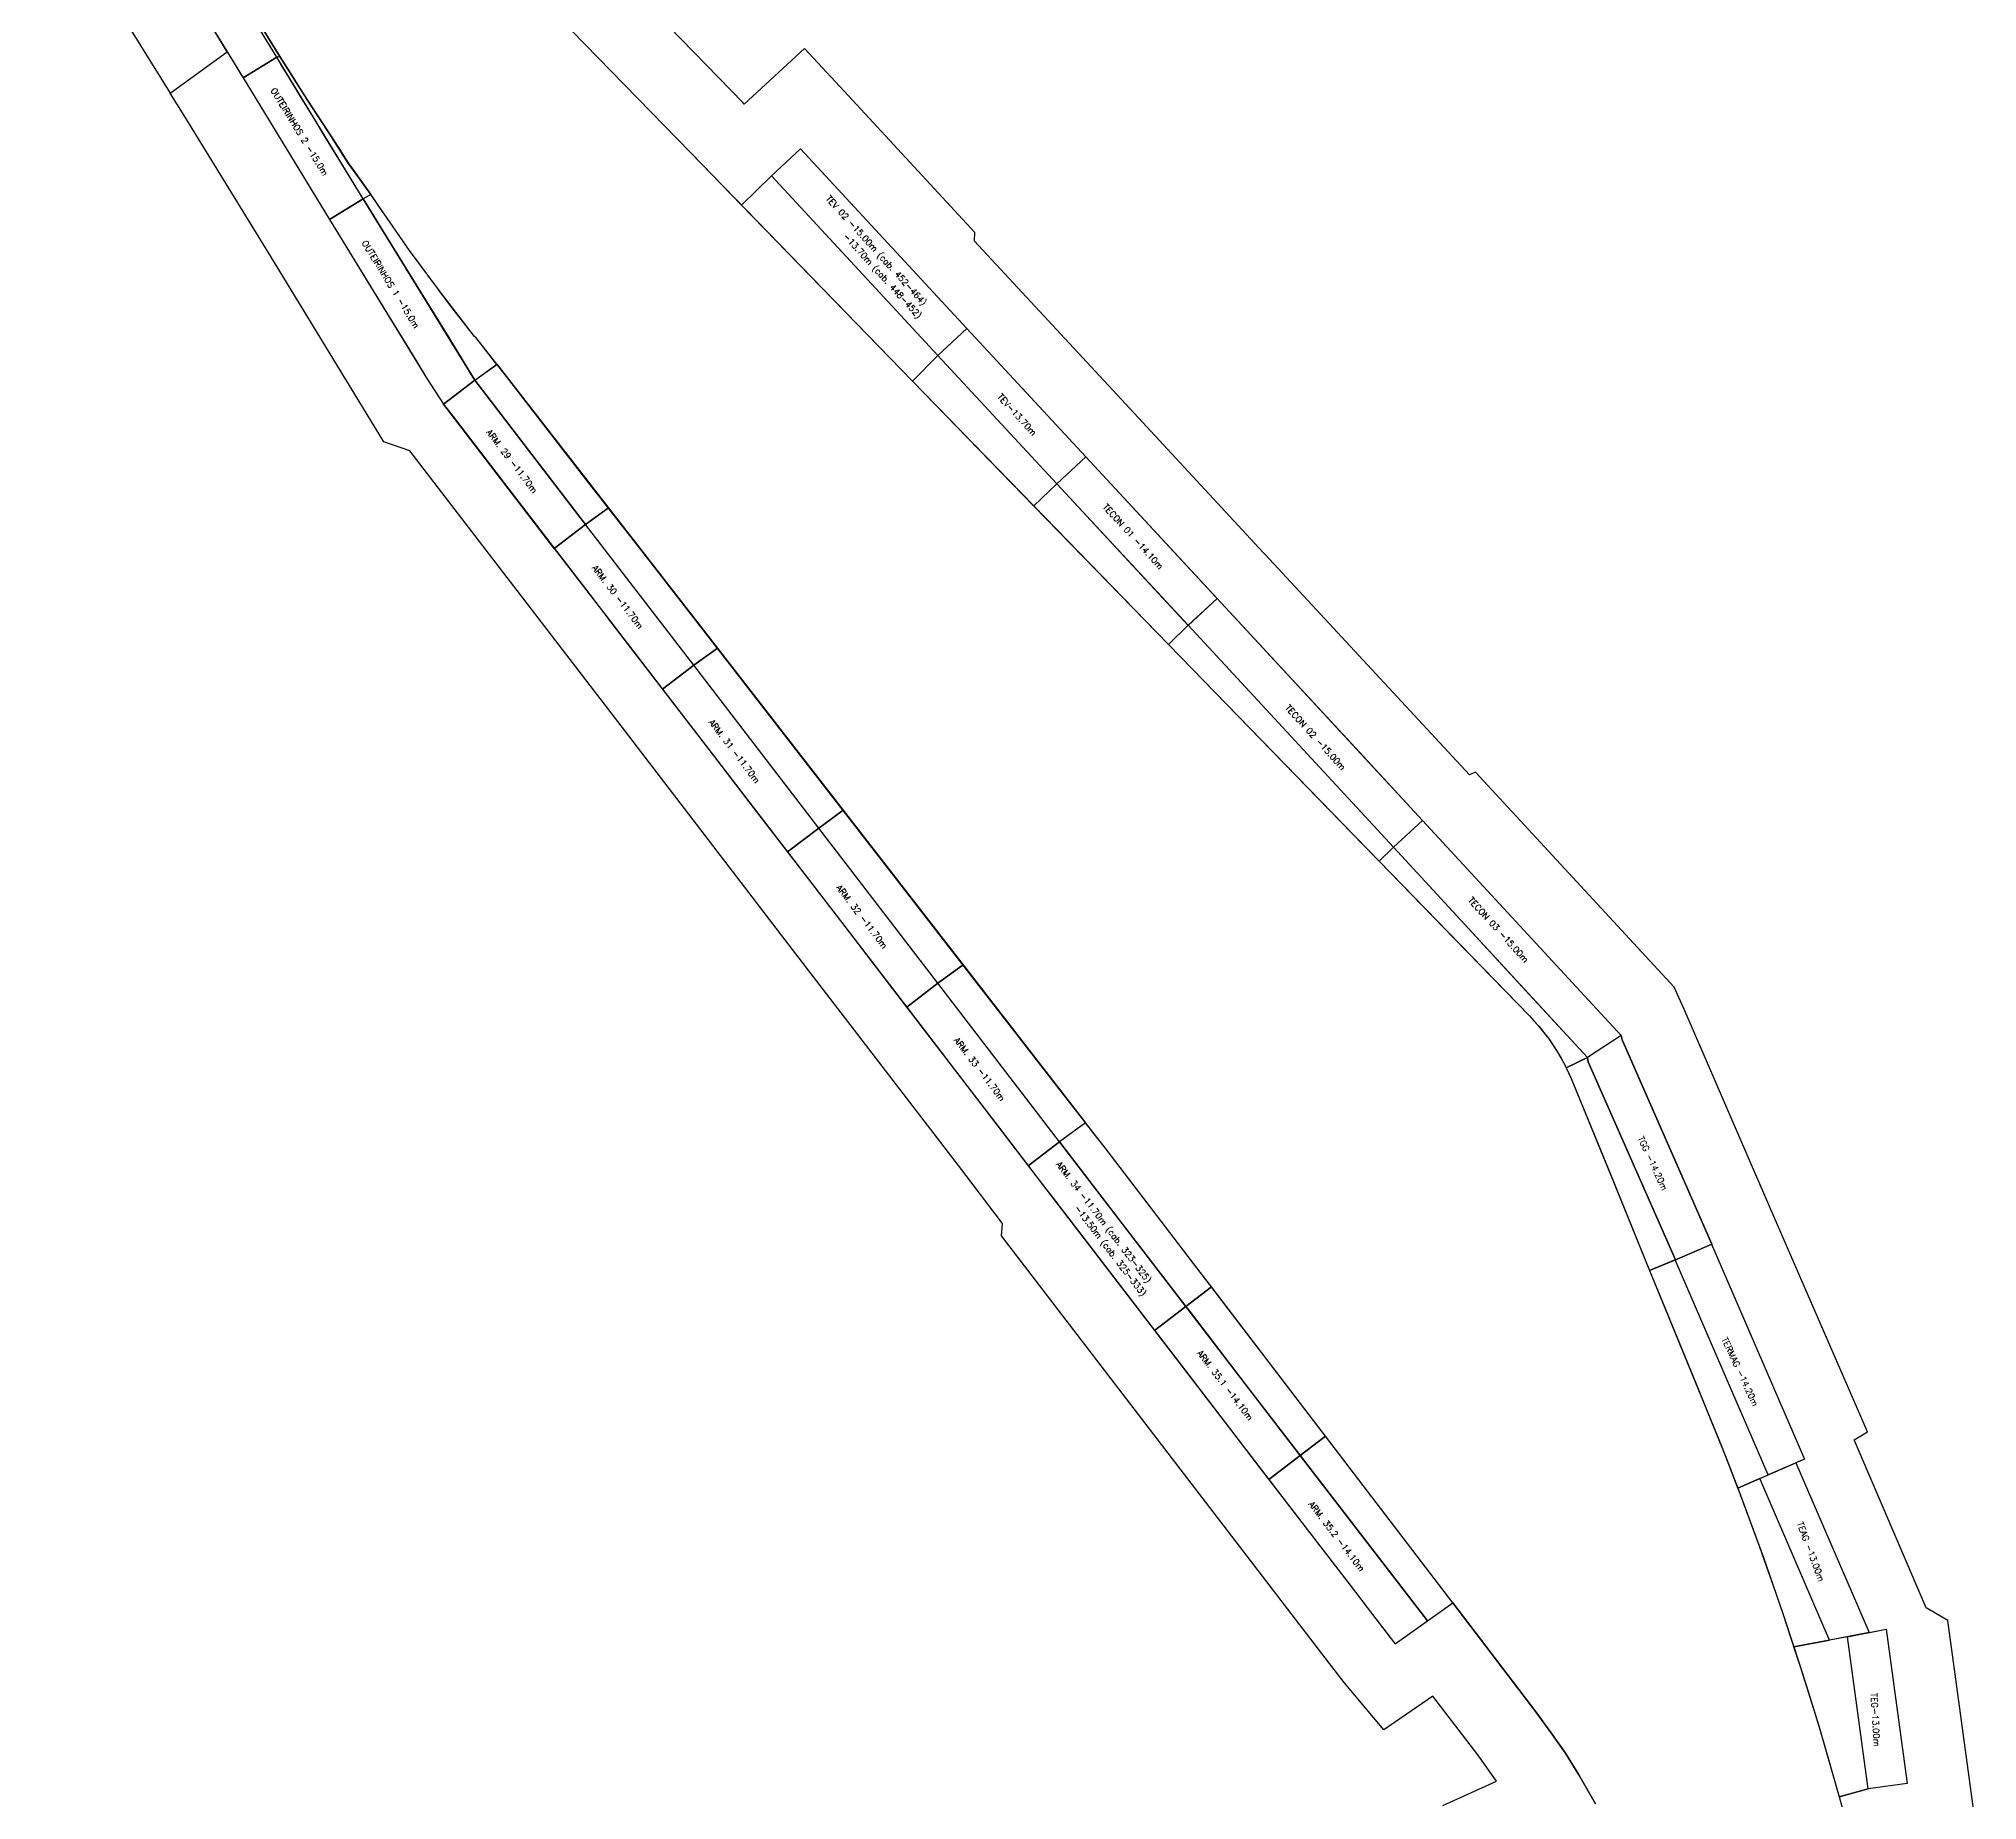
# Model space of a CAD drawing. Header units: metres. Extents: x 360306 to 369161, y 7338511 to 7354890.
# Drawn here: x 366703 to 369158, y 7347825 to 7350057 of the extents above; entities that cross this region are included whole.
import ezdxf

# ---------------------------------------------------------------- set-up
doc = ezdxf.new("R2010")
doc.units = ezdxf.units.M
doc.layers.add('04_SPA-MAN-BERÇOS-LIM CV_AREAS DE DRAGAGEM', color=7, linetype='Continuous')
doc.styles.add('PADRAO', font='simplex.shx')

msp = doc.modelspace()

# ---------------------------------------------------------------- linework, layer by layer
at = {"layer": '04_SPA-MAN-BERÇOS-LIM CV_AREAS DE DRAGAGEM'}
for points in [[(366961.4, 7350007.3), (367004, 7350033.5), (366820.9, 7350333.5), (366779.3, 7350305), (366961.4, 7350007.3)], [(366702.6, 7350255.8), (366869, 7349988.2), (366941.1, 7350040.6), (366920.8, 7350073.8)], [(369158.1, 7347779.9), (369120.9, 7348052.9), (369093.6, 7348069), (369002.2, 7348281.6), (369019, 7348291.9), (368901, 7348564.1), (368786.5, 7348828.3), (368774.3, 7348855.5), (368522.5, 7349127.7), (368514.8, 7349124.5), (368256.3, 7349403.4), (368253.8, 7349406.1), (368090.2, 7349582.8), (367887.9, 7349800.4), (367888.4, 7349811.4), (367733.7, 7349978.6), (367672.5, 7350044.6), (367596.3, 7349974.1), (367594.3, 7349976.3), (367376.4, 7350200.5)], [(367310.5, 7350136.6), (367528.4, 7349912.3), (367809.3, 7349623.3), (367963.7, 7349464.3), (368134.1, 7349289), (368395.5, 7349020.1), (368400.9, 7349014.5), (368590.9, 7348818.9), (368603.8, 7348804.7), (368615.7, 7348789.4), (368626.2, 7348773.8), (368635.7, 7348757), (368637.6, 7348753.1), (368639.7, 7348748.7), (368643.9, 7348739.8), (368693.5, 7348618.2), (368743, 7348496.5), (368834.7, 7348273), (368854.1, 7348222.4), (368856.8, 7348215.2), (368887.3, 7348132.5), (368911.8, 7348061.9), (368927.6, 7348013.7), (368928.5, 7348010.9), (368935.1, 7347990.9), (368957.4, 7347919.3), (368983.4, 7347829.6), (368998.4, 7347775.2)], [(367310.5, 7350136.6), (367528.4, 7349912.3), (367592.6, 7349846.3), (367630.9, 7349883.5), (367667.6, 7349917.5), (367878.4, 7349689.8), (368029, 7349527.1), (368193.2, 7349349.9), (368195.2, 7349347.7), (368375.7, 7349153), (368455.4, 7349066.7), (368707.1, 7348794.3), (368708.1, 7348789.3), (368708.3, 7348788.7), (368821.8, 7348529.8), (368821.5, 7348529.6), (368939.4, 7348257.3), (368928.4, 7348252.5), (369021.3, 7348037.7), (369042.7, 7348042), (369069.4, 7347846.3), (369019.9, 7347839.6), (368983.4, 7347829.6), (368998.4, 7347775.2)], [(368674.5, 7347820.7), (368653.5, 7347857.2), (368636.4, 7347884.6), (368618, 7347911.1), (368599.2, 7347937.3), (368493.7, 7348075.3), (368385.6, 7348216.8), (368277.5, 7348358.3), (368169.5, 7348499.8), (368061.4, 7348641.3), (368054.8, 7348649.9), (367994.9, 7348727), (367872.1, 7348885.2), (367783.3, 7348999.8), (367677.8, 7349135.7), (367564.5, 7349281.7), (367469.4, 7349404.3), (367392.8, 7349503), (367295.1, 7349628.9), (367283, 7349644.5), (367256.8, 7349678.2), (367254.4, 7349679.9), (367212.7, 7349734.2), (367172.3, 7349788.9), (367123.2, 7349859.6), (367093.9, 7349900.8), (367070.3, 7349937.3), (367048.5, 7349970.8), (367026.9, 7350004.4), (367007.9, 7350034.6), (366984.6, 7350072.2)], [(368481.2, 7347818.5), (368549.2, 7347849.2), (368525.4, 7347882.6), (368468.6, 7347957), (368406.4, 7347914.4), (368356.3, 7347974.2), (368327.9, 7348011.1), (368128.9, 7348270.4), (367922, 7348540.3), (367923.6, 7348555.9), (367867.6, 7348629.3), (367657.5, 7348903), (367440.2, 7349186.3), (367172.8, 7349534.7), (367139.6, 7349546.3), (366996.5, 7349781.2), (366886.8, 7349959.6), (366869, 7349988.2), (366941.1, 7350040.6), (366951.2, 7350023.9), (366956.3, 7350015.6), (366958.9, 7350011.5), (366960.1, 7350009.4), (366961.4, 7350007.3), (367070.9, 7349828.1), (367143, 7349710.3), (367178.8, 7349651.8), (367194.3, 7349626.4), (367215.5, 7349593.9), (367227.6, 7349578.2), (367324.5, 7349451.9), (367400.6, 7349352.7), (367412.5, 7349337.2), (367415.5, 7349333.4), (367418.4, 7349329.5), (367424.4, 7349321.7), (367448.1, 7349290.8), (367495, 7349229.8), (367551.3, 7349156.4), (367607.6, 7349083), (367712.5, 7348946.7), (367800.7, 7348831.6), (367922.4, 7348672.9), (367979.7, 7348598.1), (367986.3, 7348589.5), (368193.1, 7348319.7), (368250.3, 7348245.2), (368306.8, 7348171.5), (368363.7, 7348097.5), (368392.1, 7348060.4), (368406.4, 7348041.9), (368413.5, 7348032.6), (368417.1, 7348028), (368418.8, 7348025.7), (368420.7, 7348023.5), (368461.6, 7348052.3), (368493.7, 7348075.3), (368599.2, 7347937.3), (368618, 7347911.1), (368636.4, 7347884.6), (368653.5, 7347857.2), (368674.5, 7347820.7)]]:
    msp.add_lwpolyline(points, dxfattribs=at)
for points in [[(366820.9, 7350333.5), (366834.5, 7350338.9), (366845.2, 7350318.8), (366855.7, 7350298.8), (366865, 7350281.2), (366872.4, 7350267.2), (366876.6, 7350259.3), (366877.1, 7350258.5), (366881, 7350251.5), (366882.4, 7350248.9), (366893.2, 7350229.5), (366902.2, 7350213.2), (366917.9, 7350185.3), (366932.5, 7350160), (366945.9, 7350136.8), (366950.4, 7350129.3), (366958.2, 7350116.1), (366965.7, 7350103.7), (366973.2, 7350091.2), (366979.8, 7350079.9), (366984.6, 7350072.2), (367007.9, 7350034.6), (367004, 7350033.5)], [(366961.4, 7350007.3), (367070.9, 7349828.1), (367113.5, 7349854.3), (367004, 7350033.5)], [(367007.9, 7350034.6), (367016.8, 7350020.5), (367026.9, 7350004.4), (367037.7, 7349987.6), (367054.9, 7349960.9), (367082.1, 7349919.1), (367094.2, 7349900.4), (367100.4, 7349891.6), (367108.5, 7349880.2), (367123.2, 7349859.6), (367113.5, 7349854.3), (367086.3, 7349898.8), (367067.2, 7349930), (367050, 7349958.2), (367033, 7349986.1), (367016.4, 7350013.5), (367010.3, 7350023.1), (367004, 7350033.5)], [(367667.6, 7349917.5), (367630.9, 7349883.5), (367841.7, 7349655.8), (367878.4, 7349689.8)], [(367630.9, 7349883.5), (367592.6, 7349846.3), (367809.3, 7349623.3), (367841.7, 7349655.8)], [(367255.2, 7349624.3), (367283, 7349644.4), (367256.8, 7349678.2), (367254.4, 7349679.9), (367224.8, 7349718.4), (367218.4, 7349726.8), (367216.1, 7349729.7), (367211.6, 7349735.7), (367207.7, 7349740.9), (367172.3, 7349788.9), (367147.7, 7349824.3), (367133.5, 7349845), (367128.3, 7349852.3), (367123.2, 7349859.6), (367113.5, 7349854.3), (367152.1, 7349791.6), (367221.9, 7349678.3), (367247.6, 7349636.6)], [(367215.5, 7349593.9), (367255.2, 7349624.3), (367113.5, 7349854.3), (367070.9, 7349828.1), (367194.3, 7349626.4)], [(367878.4, 7349689.8), (368029, 7349527.1), (367992.4, 7349493.1), (367841.7, 7349655.8)], [(367255.2, 7349624.3), (367283, 7349644.5), (367424.2, 7349462.6), (367395.3, 7349441.7)], [(367992.4, 7349493.1), (367963.1, 7349465), (367809.3, 7349623.3), (367841.7, 7349655.8)], [(367215.5, 7349593.9), (367355.6, 7349411.3), (367395.3, 7349441.7), (367255.2, 7349624.3)], [(367255.2, 7349624.3), (367395.3, 7349441.7), (367355.6, 7349411.3), (367215.5, 7349593.9)], [(368158.5, 7349313.7), (367992.4, 7349493.1), (368029, 7349527.1), (368195.2, 7349347.7)], [(368133.5, 7349289.6), (368158.6, 7349313.8), (367992.4, 7349493.1), (367963.1, 7349465)], [(367532.3, 7349263.2), (367395.3, 7349441.7), (367355.6, 7349411.3), (367412.4, 7349337.4), (367412.5, 7349337.2), (367415.5, 7349333.4), (367418.4, 7349329.5), (367424.2, 7349322), (367447.8, 7349291.2), (367492.6, 7349232.8)], [(367424.2, 7349462.6), (367562.2, 7349284.7), (367532.3, 7349263.2), (367395.3, 7349441.7)], [(368195.2, 7349347.7), (368455.4, 7349066.7), (368418.7, 7349032.8), (368158.6, 7349313.8)], [(368400.4, 7349015), (368418.7, 7349032.8), (368158.6, 7349313.8), (368133.5, 7349289.6)], [(367532.3, 7349263.2), (367562.2, 7349284.7), (367721.5, 7349079.4), (367690.6, 7349057)], [(367651, 7349026.6), (367690.6, 7349057), (367532.3, 7349263.2), (367492.6, 7349232.8)], [(367721.5, 7349079.4), (367873.5, 7348883.5), (367841.7, 7348860.3), (367690.6, 7349057)], [(367651, 7349026.6), (367802.1, 7348829.9), (367841.7, 7348860.3), (367690.6, 7349057)], [(368455.4, 7349066.7), (368707.1, 7348794.3), (368664.4, 7348766.4), (368418.7, 7349032.8)], [(368637.6, 7348753.1), (368664.4, 7348766.4), (368591.6, 7348845.3), (368542.5, 7348898.6), (368517.9, 7348925.2), (368468.6, 7348978.6), (368418.7, 7349032.8), (368400.4, 7349015), (368495.9, 7348916.7), (368590.9, 7348818.9), (368596.8, 7348812.4), (368602.7, 7348805.9), (368606.8, 7348801.1), (368610.1, 7348796.5), (368615.7, 7348789.4), (368618.6, 7348785.1), (368626.2, 7348773.8), (368630.9, 7348765.4), (368634.2, 7348759.8), (368635.7, 7348757)], [(367841.7, 7348860.3), (367873.5, 7348883.5), (368028.7, 7348683.4), (367995.6, 7348659.5)], [(367802.1, 7348829.9), (367956, 7348629.1), (367995.6, 7348659.5), (367841.7, 7348860.3)], [(368664.4, 7348766.4), (368665.4, 7348760.7), (368775.9, 7348509.9), (368821.8, 7348529.8), (368708.3, 7348788.7), (368707.1, 7348794.3)], [(368743, 7348496.5), (368775.9, 7348509.9), (368665.4, 7348760.7), (368664.4, 7348766.4), (368637.6, 7348753.1), (368643.9, 7348739.8), (368684, 7348641.6), (368693.6, 7348617.8)], [(367995.6, 7348659.5), (368075.6, 7348555.2), (368155.6, 7348450.8), (368188, 7348475.5), (368169.5, 7348499.8), (368061.4, 7348641.3), (368054.8, 7348649.9), (368028.7, 7348683.4)], [(367956, 7348629.1), (368116, 7348420.4), (368155.6, 7348450.8), (367995.6, 7348659.5)], [(368756.1, 7348464.8), (368780.5, 7348405.2), (368805.5, 7348344.4), (368822.5, 7348302.6), (368840.1, 7348258.8), (368854.7, 7348220.7), (368882.6, 7348232.7), (368893.5, 7348237.4), (368775.6, 7348509.8), (368743, 7348496.5)], [(368939.4, 7348257.3), (368893.5, 7348237.4), (368775.6, 7348509.8), (368821.5, 7348529.6)], [(368188, 7348475.5), (368155.6, 7348450.8), (368162.2, 7348442.2), (368231.3, 7348352.1), (368300.5, 7348261.9), (368332.5, 7348286.4), (368277.5, 7348358.3)], [(368116, 7348420.4), (368260.8, 7348231.5), (368300.5, 7348261.9), (368155.6, 7348450.8)], [(368332.5, 7348286.4), (368300.5, 7348261.9), (368381, 7348157.1), (368461.6, 7348052.3), (368477.7, 7348063.8), (368493.7, 7348075.3), (368385.6, 7348216.8)], [(368420.7, 7348023.5), (368461.6, 7348052.3), (368300.5, 7348261.9), (368260.8, 7348231.5), (368306.8, 7348171.5), (368363.7, 7348097.5), (368392.1, 7348060.4), (368418.8, 7348025.7)], [(369021.3, 7348037.7), (368971.1, 7348027.9), (368882.6, 7348232.7), (368928.4, 7348252.5)], [(368882.2, 7348146.3), (368890.8, 7348122.3), (368899.5, 7348097.2), (368910.9, 7348064.3), (368925.7, 7348019.4), (368971.1, 7348027.9), (368882.6, 7348232.7), (368854.7, 7348220.7)], [(369019.9, 7347839.6), (368993.6, 7348032.2), (369042.7, 7348042), (369069.4, 7347846.3)], [(368936, 7347988.2), (368942.2, 7347968.2), (368953.1, 7347932.9), (368955.3, 7347925.8), (368956.9, 7347920.7), (368957.5, 7347918.9), (368963.7, 7347897.5), (368983.4, 7347829.6), (369019.9, 7347839.6), (368993.6, 7348032.2), (368971.1, 7348027.9), (368925.7, 7348019.4)]]:
    msp.add_lwpolyline(points, close=True, dxfattribs=at)

# ---------------------------------------------------------------- texts
at = {"layer": '04_SPA-MAN-BERÇOS-LIM CV_AREAS DE DRAGAGEM', "style": 'PADRAO'}
for s, height, rotation, p in [('OUTEIRINHOS 2 -15.0m', 7.875, 301.5839, (366995.9, 7349991.7)), ('TEV 02 -15.00m (cab. 452-464)', 7.875, 312.2846, (367699, 7349854)), ('OUTEIRINHOS 1 -15.0m', 7.875, 301.5839, (367111.4, 7349798.4)), ('-13.70m (cab. 448-452)', 7.875, 312.2846, (367721.1, 7349806.2)), ('TEV-13.70m', 7.88, 312.2846, (367916.3, 7349602.9)), ('ARM. 29 -11.70m', 7.875, 307.461, (367269, 7349558.3)), ('TECON 01 -14.10m', 7.875, 312.2846, (368049.9, 7349463.3)), ('ARM. 30 -11.70m', 7.875, 307.461, (367403, 7349386.4)), ('TECON 02 -15.00m', 7.875, 312.2846, (368280.8, 7349208.9)), ('ARM. 31 -11.70m', 7.875, 307.461, (367550.8, 7349190.9)), ('ARM. 32 -11.70m', 7.875, 307.461, (367712.3, 7348981.3)), ('TECON 03 -15.00m', 7.875, 312.2846, (368512.6, 7348965)), ('ARM. 33 -11.70m', 7.875, 307.461, (367861.4, 7348788)), ('TGG -14.20m', 7.875, 294.9949, (368727.9, 7348664.1)), ('ARM. 34 -11.70m (cab. 323-325)', 7.875, 307.461, (367990.8, 7348630.6)), ('-13.50m (cab. 325-333)', 7.875, 307.461, (368014.1, 7348575)), ('TERMAG -14.20m', 7.875, 294.9949, (368834.1, 7348409.4)), ('ARM. 35.1 -14.10m', 7.875, 307.461, (368169.4, 7348391.6)), ('ARM. 35.2 -14.10m', 7.875, 307.461, (368310.6, 7348200.1)), ('TEAG -13.00m', 7.875, 290.5307, (368929.6, 7348176)), ('TEG-13.00m', 7.87, 273.3693, (369023.3, 7347960.8))]:
    msp.add_text(s, height=height, rotation=rotation, dxfattribs=at).set_placement(p)

doc.saveas('drawing.dxf')
